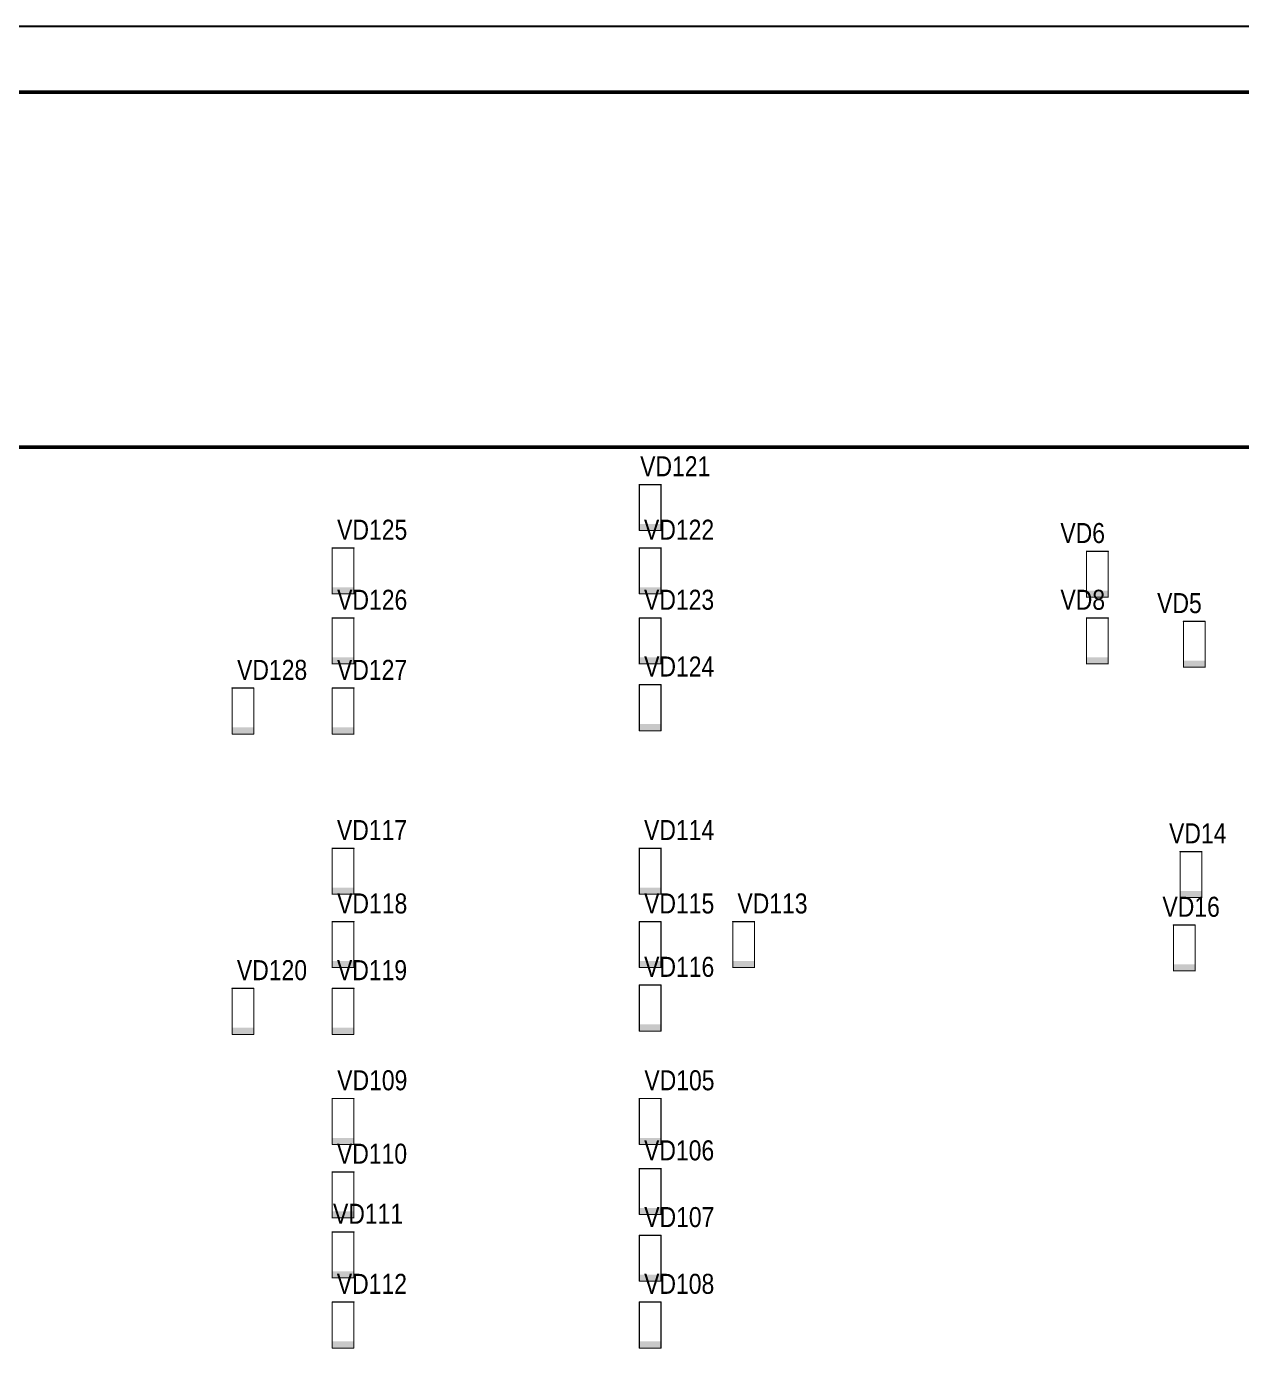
# Model space of a CAD drawing. Header units: millimetres. Extents: x 7140 to 8879, y -16257 to -5062.
# Drawn here: x 7521.9 to 7614.4, y -14629.2 to -14528.5 of the extents above; entities that cross this region are included whole.
import ezdxf

# ---------------------------------------------------------------- set-up
doc = ezdxf.new("R2010")
doc.units = ezdxf.units.MM
for name, color, linetype in [('BottomOverlay', 54, 'Continuous'), ('BottomSolder', 6, 'Continuous'), ('Wire', 6, 'Continuous')]:
    doc.layers.add(name, color=color, linetype=linetype)
doc.layers.add('Gate', color=60, linetype='Continuous', lineweight=35)
doc.styles.get("Standard").update_dxf_attribs({"font": 'ARIALN.TTF', "height": 3.4})

msp = doc.modelspace()

# ---------------------------------------------------------------- linework, layer by layer
at = {"layer": 'BottomOverlay'}
for points, const_width in [([(7570.17318, -14563.4082), (7568.52318, -14563.4082)], 0.1), ([(7568.52318, -14566.9082), (7568.52318, -14563.4082)], 0.08), ([(7570.17318, -14566.9082), (7570.17318, -14563.4082)], 0.08), ([(7570.17318, -14566.9082), (7568.52318, -14566.9082)], 0.08), ([(7546.80521, -14568.2342), (7545.15521, -14568.2342)], 0.1), ([(7545.15521, -14571.7342), (7545.15521, -14568.2342)], 0.08), ([(7546.80521, -14571.7342), (7546.80521, -14568.2342)], 0.08), ([(7570.1732, -14568.2342), (7568.5232, -14568.2342)], 0.1), ([(7568.5232, -14571.7342), (7568.5232, -14568.2342)], 0.08), ([(7570.1732, -14571.7342), (7570.1732, -14568.2342)], 0.08), ([(7604.20918, -14568.4882), (7602.55918, -14568.4882)], 0.1), ([(7602.55918, -14571.9882), (7602.55918, -14568.4882)], 0.08), ([(7604.20918, -14571.9882), (7604.20918, -14568.4882)], 0.08), ([(7546.80521, -14571.7342), (7545.15521, -14571.7342)], 0.08), ([(7570.1732, -14571.7342), (7568.5232, -14571.7342)], 0.08), ([(7604.20918, -14571.9882), (7602.55918, -14571.9882)], 0.08), ([(7546.80518, -14573.5682), (7545.15518, -14573.5682)], 0.1), ([(7545.15518, -14577.0682), (7545.15518, -14573.5682)], 0.08), ([(7546.80518, -14577.0682), (7546.80518, -14573.5682)], 0.08), ([(7570.17317, -14573.5682), (7568.52317, -14573.5682)], 0.1), ([(7568.52317, -14577.0682), (7568.52317, -14573.5682)], 0.08), ([(7570.17317, -14577.0682), (7570.17317, -14573.5682)], 0.08), ([(7604.20918, -14573.5682), (7602.55918, -14573.5682)], 0.1), ([(7602.55918, -14577.0682), (7602.55918, -14573.5682)], 0.08), ([(7604.20918, -14577.0682), (7604.20918, -14573.5682)], 0.08), ([(7611.57518, -14573.8222), (7609.92518, -14573.8222)], 0.1), ([(7609.92518, -14577.3222), (7609.92518, -14573.8222)], 0.08), ([(7611.57518, -14577.3222), (7611.57518, -14573.8222)], 0.08), ([(7546.80518, -14577.0682), (7545.15518, -14577.0682)], 0.08), ([(7570.17317, -14577.0682), (7568.52317, -14577.0682)], 0.08), ([(7604.20918, -14577.0682), (7602.55918, -14577.0682)], 0.08), ([(7611.57518, -14577.3222), (7609.92518, -14577.3222)], 0.08), ([(7539.18518, -14578.9022), (7537.53518, -14578.9022)], 0.1), ([(7537.53518, -14582.4022), (7537.53518, -14578.9022)], 0.08), ([(7539.18518, -14582.4022), (7539.18518, -14578.9022)], 0.08), ([(7546.8052, -14578.9022), (7545.1552, -14578.9022)], 0.1), ([(7545.1552, -14582.4022), (7545.1552, -14578.9022)], 0.08), ([(7546.8052, -14582.4022), (7546.8052, -14578.9022)], 0.08), ([(7570.17314, -14578.6482), (7568.52314, -14578.6482)], 0.1), ([(7568.52314, -14582.1482), (7568.52314, -14578.6482)], 0.08), ([(7570.17314, -14582.1482), (7570.17314, -14578.6482)], 0.08), ([(7539.18518, -14582.4022), (7537.53518, -14582.4022)], 0.08), ([(7546.8052, -14582.4022), (7545.1552, -14582.4022)], 0.08), ([(7570.17314, -14582.1482), (7568.52314, -14582.1482)], 0.08), ([(7546.8052, -14591.0942), (7545.1552, -14591.0942)], 0.1), ([(7545.1552, -14594.5942), (7545.1552, -14591.0942)], 0.08), ([(7546.8052, -14594.5942), (7546.8052, -14591.0942)], 0.08), ([(7570.17319, -14591.0942), (7568.52319, -14591.0942)], 0.1), ([(7568.52319, -14594.5942), (7568.52319, -14591.0942)], 0.08), ([(7570.17319, -14594.5942), (7570.17319, -14591.0942)], 0.08), ([(7611.32118, -14591.3482), (7609.67118, -14591.3482)], 0.1), ([(7609.67118, -14594.8482), (7609.67118, -14591.3482)], 0.08), ([(7611.32118, -14594.8482), (7611.32118, -14591.3482)], 0.08), ([(7546.8052, -14594.5942), (7545.1552, -14594.5942)], 0.08), ([(7570.17319, -14594.5942), (7568.52319, -14594.5942)], 0.08), ([(7611.32118, -14594.8482), (7609.67118, -14594.8482)], 0.08), ([(7546.80517, -14596.6822), (7545.15517, -14596.6822)], 0.1), ([(7545.15517, -14600.1822), (7545.15517, -14596.6822)], 0.08), ([(7546.80517, -14600.1822), (7546.80517, -14596.6822)], 0.08), ([(7570.17316, -14596.6822), (7568.52316, -14596.6822)], 0.1), ([(7568.52316, -14600.1822), (7568.52316, -14596.6822)], 0.08), ([(7570.17316, -14600.1822), (7570.17316, -14596.6822)], 0.08), ([(7577.28518, -14596.6822), (7575.63518, -14596.6822)], 0.1), ([(7575.63518, -14600.1822), (7575.63518, -14596.6822)], 0.08), ([(7577.28518, -14600.1822), (7577.28518, -14596.6822)], 0.08), ([(7610.81318, -14596.9362), (7609.16318, -14596.9362)], 0.1), ([(7609.16318, -14600.4362), (7609.16318, -14596.9362)], 0.08), ([(7610.81318, -14600.4362), (7610.81318, -14596.9362)], 0.08), ([(7546.80517, -14600.1822), (7545.15517, -14600.1822)], 0.08), ([(7570.17316, -14600.1822), (7568.52316, -14600.1822)], 0.08), ([(7577.28518, -14600.1822), (7575.63518, -14600.1822)], 0.08), ([(7610.81318, -14600.4362), (7609.16318, -14600.4362)], 0.08), ([(7570.17318, -14601.5082), (7568.52318, -14601.5082)], 0.1), ([(7568.52318, -14605.0082), (7568.52318, -14601.5082)], 0.08), ([(7570.17318, -14605.0082), (7570.17318, -14601.5082)], 0.08), ([(7539.18518, -14601.7622), (7537.53518, -14601.7622)], 0.1), ([(7537.53518, -14605.2622), (7537.53518, -14601.7622)], 0.08), ([(7539.18518, -14605.2622), (7539.18518, -14601.7622)], 0.08), ([(7546.80519, -14601.7622), (7545.15519, -14601.7622)], 0.1), ([(7545.15519, -14605.2622), (7545.15519, -14601.7622)], 0.08), ([(7546.80519, -14605.2622), (7546.80519, -14601.7622)], 0.08), ([(7539.18518, -14605.2622), (7537.53518, -14605.2622)], 0.08), ([(7546.80519, -14605.2622), (7545.15519, -14605.2622)], 0.08), ([(7570.17318, -14605.0082), (7568.52318, -14605.0082)], 0.08), ([(7546.80518, -14610.1442), (7545.15518, -14610.1442)], 0.1), ([(7545.15518, -14613.6442), (7545.15518, -14610.1442)], 0.08), ([(7546.80518, -14613.6442), (7546.80518, -14610.1442)], 0.08), ([(7570.17315, -14610.1442), (7568.52315, -14610.1442)], 0.1), ([(7568.52315, -14613.6442), (7568.52315, -14610.1442)], 0.08), ([(7570.17315, -14613.6442), (7570.17315, -14610.1442)], 0.08), ([(7546.80518, -14613.6442), (7545.15518, -14613.6442)], 0.08), ([(7570.17315, -14613.6442), (7568.52315, -14613.6442)], 0.08), ([(7570.17322, -14615.4782), (7568.52322, -14615.4782)], 0.1), ([(7568.52322, -14618.9782), (7568.52322, -14615.4782)], 0.08), ([(7570.17322, -14618.9782), (7570.17322, -14615.4782)], 0.08), ([(7546.80515, -14615.7322), (7545.15515, -14615.7322)], 0.1), ([(7545.15515, -14619.2322), (7545.15515, -14615.7322)], 0.08), ([(7546.80515, -14619.2322), (7546.80515, -14615.7322)], 0.08), ([(7546.80515, -14619.2322), (7545.15515, -14619.2322)], 0.08), ([(7570.17322, -14618.9782), (7568.52322, -14618.9782)], 0.08), ([(7546.80522, -14620.3042), (7545.15522, -14620.3042)], 0.1), ([(7545.15522, -14623.8042), (7545.15522, -14620.3042)], 0.08), ([(7546.80522, -14623.8042), (7546.80522, -14620.3042)], 0.08), ([(7570.17319, -14620.5582), (7568.52319, -14620.5582)], 0.1), ([(7568.52319, -14624.0582), (7568.52319, -14620.5582)], 0.08), ([(7570.17319, -14624.0582), (7570.17319, -14620.5582)], 0.08), ([(7546.80522, -14623.8042), (7545.15522, -14623.8042)], 0.08), ([(7570.17319, -14624.0582), (7568.52319, -14624.0582)], 0.08), ([(7546.80519, -14625.6382), (7545.15519, -14625.6382)], 0.1), ([(7545.15519, -14629.1382), (7545.15519, -14625.6382)], 0.08), ([(7546.80519, -14629.1382), (7546.80519, -14625.6382)], 0.08), ([(7570.17316, -14625.6382), (7568.52316, -14625.6382)], 0.1), ([(7568.52316, -14629.1382), (7568.52316, -14625.6382)], 0.08), ([(7570.17316, -14629.1382), (7570.17316, -14625.6382)], 0.08), ([(7546.80519, -14629.1382), (7545.15519, -14629.1382)], 0.08), ([(7570.17316, -14629.1382), (7568.52316, -14629.1382)], 0.08)]:
    msp.add_lwpolyline(points, dxfattribs=dict(at, const_width=const_width))
for points, const_width in [([(7568.54818, -14563.4082, -1), (7568.49818, -14563.4082, -1)], 0.05), ([(7568.54318, -14563.4082, -1), (7568.50318, -14563.4082, -1)], 0.04), ([(7570.19818, -14563.4082, -1), (7570.14818, -14563.4082, -1)], 0.05), ([(7570.19318, -14563.4082, -1), (7570.15318, -14563.4082, -1)], 0.04), ([(7568.54318, -14566.9082, -1), (7568.50318, -14566.9082, -1)], 0.04), ([(7568.54318, -14566.9082, -1), (7568.50318, -14566.9082, -1)], 0.04), ([(7570.19318, -14566.9082, -1), (7570.15318, -14566.9082, -1)], 0.04), ([(7570.19318, -14566.9082, -1), (7570.15318, -14566.9082, -1)], 0.04), ([(7545.18021, -14568.2342, -1), (7545.13021, -14568.2342, -1)], 0.05), ([(7545.17521, -14568.2342, -1), (7545.13521, -14568.2342, -1)], 0.04), ([(7546.83021, -14568.2342, -1), (7546.78021, -14568.2342, -1)], 0.05), ([(7546.82521, -14568.2342, -1), (7546.78521, -14568.2342, -1)], 0.04), ([(7568.5482, -14568.2342, -1), (7568.4982, -14568.2342, -1)], 0.05), ([(7568.5432, -14568.2342, -1), (7568.5032, -14568.2342, -1)], 0.04), ([(7570.1982, -14568.2342, -1), (7570.1482, -14568.2342, -1)], 0.05), ([(7570.1932, -14568.2342, -1), (7570.1532, -14568.2342, -1)], 0.04), ([(7602.58418, -14568.4882, -1), (7602.53418, -14568.4882, -1)], 0.05), ([(7602.57918, -14568.4882, -1), (7602.53918, -14568.4882, -1)], 0.04), ([(7604.23418, -14568.4882, -1), (7604.18418, -14568.4882, -1)], 0.05), ([(7604.22918, -14568.4882, -1), (7604.18918, -14568.4882, -1)], 0.04), ([(7545.17521, -14571.7342, -1), (7545.13521, -14571.7342, -1)], 0.04), ([(7545.17521, -14571.7342, -1), (7545.13521, -14571.7342, -1)], 0.04), ([(7546.82521, -14571.7342, -1), (7546.78521, -14571.7342, -1)], 0.04), ([(7546.82521, -14571.7342, -1), (7546.78521, -14571.7342, -1)], 0.04), ([(7568.5432, -14571.7342, -1), (7568.5032, -14571.7342, -1)], 0.04), ([(7568.5432, -14571.7342, -1), (7568.5032, -14571.7342, -1)], 0.04), ([(7570.1932, -14571.7342, -1), (7570.1532, -14571.7342, -1)], 0.04), ([(7570.1932, -14571.7342, -1), (7570.1532, -14571.7342, -1)], 0.04), ([(7602.57918, -14571.9882, -1), (7602.53918, -14571.9882, -1)], 0.04), ([(7602.57918, -14571.9882, -1), (7602.53918, -14571.9882, -1)], 0.04), ([(7604.22918, -14571.9882, -1), (7604.18918, -14571.9882, -1)], 0.04), ([(7604.22918, -14571.9882, -1), (7604.18918, -14571.9882, -1)], 0.04), ([(7545.18018, -14573.5682, -1), (7545.13018, -14573.5682, -1)], 0.05), ([(7545.17518, -14573.5682, -1), (7545.13518, -14573.5682, -1)], 0.04), ([(7546.83018, -14573.5682, -1), (7546.78018, -14573.5682, -1)], 0.05), ([(7546.82518, -14573.5682, -1), (7546.78518, -14573.5682, -1)], 0.04), ([(7568.54817, -14573.5682, -1), (7568.49817, -14573.5682, -1)], 0.05), ([(7568.54317, -14573.5682, -1), (7568.50317, -14573.5682, -1)], 0.04), ([(7570.19817, -14573.5682, -1), (7570.14817, -14573.5682, -1)], 0.05), ([(7570.19317, -14573.5682, -1), (7570.15317, -14573.5682, -1)], 0.04), ([(7602.58418, -14573.5682, -1), (7602.53418, -14573.5682, -1)], 0.05), ([(7602.57918, -14573.5682, -1), (7602.53918, -14573.5682, -1)], 0.04), ([(7604.23418, -14573.5682, -1), (7604.18418, -14573.5682, -1)], 0.05), ([(7604.22918, -14573.5682, -1), (7604.18918, -14573.5682, -1)], 0.04), ([(7609.95018, -14573.8222, -1), (7609.90018, -14573.8222, -1)], 0.05), ([(7609.94518, -14573.8222, -1), (7609.90518, -14573.8222, -1)], 0.04), ([(7611.60018, -14573.8222, -1), (7611.55018, -14573.8222, -1)], 0.05), ([(7611.59518, -14573.8222, -1), (7611.55518, -14573.8222, -1)], 0.04), ([(7545.17518, -14577.0682, -1), (7545.13518, -14577.0682, -1)], 0.04), ([(7545.17518, -14577.0682, -1), (7545.13518, -14577.0682, -1)], 0.04), ([(7546.82518, -14577.0682, -1), (7546.78518, -14577.0682, -1)], 0.04), ([(7546.82518, -14577.0682, -1), (7546.78518, -14577.0682, -1)], 0.04), ([(7568.54317, -14577.0682, -1), (7568.50317, -14577.0682, -1)], 0.04), ([(7568.54317, -14577.0682, -1), (7568.50317, -14577.0682, -1)], 0.04), ([(7570.19317, -14577.0682, -1), (7570.15317, -14577.0682, -1)], 0.04), ([(7570.19317, -14577.0682, -1), (7570.15317, -14577.0682, -1)], 0.04), ([(7602.57918, -14577.0682, -1), (7602.53918, -14577.0682, -1)], 0.04), ([(7602.57918, -14577.0682, -1), (7602.53918, -14577.0682, -1)], 0.04), ([(7604.22918, -14577.0682, -1), (7604.18918, -14577.0682, -1)], 0.04), ([(7604.22918, -14577.0682, -1), (7604.18918, -14577.0682, -1)], 0.04), ([(7609.94518, -14577.3222, -1), (7609.90518, -14577.3222, -1)], 0.04), ([(7609.94518, -14577.3222, -1), (7609.90518, -14577.3222, -1)], 0.04), ([(7611.59518, -14577.3222, -1), (7611.55518, -14577.3222, -1)], 0.04), ([(7611.59518, -14577.3222, -1), (7611.55518, -14577.3222, -1)], 0.04), ([(7537.56018, -14578.9022, -1), (7537.51018, -14578.9022, -1)], 0.05), ([(7537.55518, -14578.9022, -1), (7537.51518, -14578.9022, -1)], 0.04), ([(7539.21018, -14578.9022, -1), (7539.16018, -14578.9022, -1)], 0.05), ([(7539.20518, -14578.9022, -1), (7539.16518, -14578.9022, -1)], 0.04), ([(7545.1802, -14578.9022, -1), (7545.1302, -14578.9022, -1)], 0.05), ([(7545.1752, -14578.9022, -1), (7545.1352, -14578.9022, -1)], 0.04), ([(7546.8302, -14578.9022, -1), (7546.7802, -14578.9022, -1)], 0.05), ([(7546.8252, -14578.9022, -1), (7546.7852, -14578.9022, -1)], 0.04), ([(7568.54814, -14578.6482, -1), (7568.49814, -14578.6482, -1)], 0.05), ([(7568.54314, -14578.6482, -1), (7568.50314, -14578.6482, -1)], 0.04), ([(7570.19814, -14578.6482, -1), (7570.14814, -14578.6482, -1)], 0.05), ([(7570.19314, -14578.6482, -1), (7570.15314, -14578.6482, -1)], 0.04), ([(7537.55518, -14582.4022, -1), (7537.51518, -14582.4022, -1)], 0.04), ([(7537.55518, -14582.4022, -1), (7537.51518, -14582.4022, -1)], 0.04), ([(7539.20518, -14582.4022, -1), (7539.16518, -14582.4022, -1)], 0.04), ([(7539.20518, -14582.4022, -1), (7539.16518, -14582.4022, -1)], 0.04), ([(7545.1752, -14582.4022, -1), (7545.1352, -14582.4022, -1)], 0.04), ([(7545.1752, -14582.4022, -1), (7545.1352, -14582.4022, -1)], 0.04), ([(7546.8252, -14582.4022, -1), (7546.7852, -14582.4022, -1)], 0.04), ([(7546.8252, -14582.4022, -1), (7546.7852, -14582.4022, -1)], 0.04), ([(7568.54314, -14582.1482, -1), (7568.50314, -14582.1482, -1)], 0.04), ([(7568.54314, -14582.1482, -1), (7568.50314, -14582.1482, -1)], 0.04), ([(7570.19314, -14582.1482, -1), (7570.15314, -14582.1482, -1)], 0.04), ([(7570.19314, -14582.1482, -1), (7570.15314, -14582.1482, -1)], 0.04), ([(7545.1802, -14591.0942, -1), (7545.1302, -14591.0942, -1)], 0.05), ([(7545.1752, -14591.0942, -1), (7545.1352, -14591.0942, -1)], 0.04), ([(7546.8302, -14591.0942, -1), (7546.7802, -14591.0942, -1)], 0.05), ([(7546.8252, -14591.0942, -1), (7546.7852, -14591.0942, -1)], 0.04), ([(7568.54819, -14591.0942, -1), (7568.49819, -14591.0942, -1)], 0.05), ([(7568.54319, -14591.0942, -1), (7568.50319, -14591.0942, -1)], 0.04), ([(7570.19819, -14591.0942, -1), (7570.14819, -14591.0942, -1)], 0.05), ([(7570.19319, -14591.0942, -1), (7570.15319, -14591.0942, -1)], 0.04), ([(7609.69618, -14591.3482, -1), (7609.64618, -14591.3482, -1)], 0.05), ([(7609.69118, -14591.3482, -1), (7609.65118, -14591.3482, -1)], 0.04), ([(7611.34618, -14591.3482, -1), (7611.29618, -14591.3482, -1)], 0.05), ([(7611.34118, -14591.3482, -1), (7611.30118, -14591.3482, -1)], 0.04), ([(7545.1752, -14594.5942, -1), (7545.1352, -14594.5942, -1)], 0.04), ([(7545.1752, -14594.5942, -1), (7545.1352, -14594.5942, -1)], 0.04), ([(7546.8252, -14594.5942, -1), (7546.7852, -14594.5942, -1)], 0.04), ([(7546.8252, -14594.5942, -1), (7546.7852, -14594.5942, -1)], 0.04), ([(7568.54319, -14594.5942, -1), (7568.50319, -14594.5942, -1)], 0.04), ([(7568.54319, -14594.5942, -1), (7568.50319, -14594.5942, -1)], 0.04), ([(7570.19319, -14594.5942, -1), (7570.15319, -14594.5942, -1)], 0.04), ([(7570.19319, -14594.5942, -1), (7570.15319, -14594.5942, -1)], 0.04), ([(7609.69118, -14594.8482, -1), (7609.65118, -14594.8482, -1)], 0.04), ([(7609.69118, -14594.8482, -1), (7609.65118, -14594.8482, -1)], 0.04), ([(7611.34118, -14594.8482, -1), (7611.30118, -14594.8482, -1)], 0.04), ([(7611.34118, -14594.8482, -1), (7611.30118, -14594.8482, -1)], 0.04), ([(7545.18017, -14596.6822, -1), (7545.13017, -14596.6822, -1)], 0.05), ([(7545.17517, -14596.6822, -1), (7545.13517, -14596.6822, -1)], 0.04), ([(7546.83017, -14596.6822, -1), (7546.78017, -14596.6822, -1)], 0.05), ([(7546.82517, -14596.6822, -1), (7546.78517, -14596.6822, -1)], 0.04), ([(7568.54816, -14596.6822, -1), (7568.49816, -14596.6822, -1)], 0.05), ([(7568.54316, -14596.6822, -1), (7568.50316, -14596.6822, -1)], 0.04), ([(7570.19816, -14596.6822, -1), (7570.14816, -14596.6822, -1)], 0.05), ([(7570.19316, -14596.6822, -1), (7570.15316, -14596.6822, -1)], 0.04), ([(7575.66018, -14596.6822, -1), (7575.61018, -14596.6822, -1)], 0.05), ([(7575.65518, -14596.6822, -1), (7575.61518, -14596.6822, -1)], 0.04), ([(7577.31018, -14596.6822, -1), (7577.26018, -14596.6822, -1)], 0.05), ([(7577.30518, -14596.6822, -1), (7577.26518, -14596.6822, -1)], 0.04), ([(7609.18818, -14596.9362, -1), (7609.13818, -14596.9362, -1)], 0.05), ([(7609.18318, -14596.9362, -1), (7609.14318, -14596.9362, -1)], 0.04), ([(7610.83818, -14596.9362, -1), (7610.78818, -14596.9362, -1)], 0.05), ([(7610.83318, -14596.9362, -1), (7610.79318, -14596.9362, -1)], 0.04), ([(7545.17517, -14600.1822, -1), (7545.13517, -14600.1822, -1)], 0.04), ([(7545.17517, -14600.1822, -1), (7545.13517, -14600.1822, -1)], 0.04), ([(7546.82517, -14600.1822, -1), (7546.78517, -14600.1822, -1)], 0.04), ([(7546.82517, -14600.1822, -1), (7546.78517, -14600.1822, -1)], 0.04), ([(7568.54316, -14600.1822, -1), (7568.50316, -14600.1822, -1)], 0.04), ([(7568.54316, -14600.1822, -1), (7568.50316, -14600.1822, -1)], 0.04), ([(7570.19316, -14600.1822, -1), (7570.15316, -14600.1822, -1)], 0.04), ([(7570.19316, -14600.1822, -1), (7570.15316, -14600.1822, -1)], 0.04), ([(7575.65518, -14600.1822, -1), (7575.61518, -14600.1822, -1)], 0.04), ([(7575.65518, -14600.1822, -1), (7575.61518, -14600.1822, -1)], 0.04), ([(7577.30518, -14600.1822, -1), (7577.26518, -14600.1822, -1)], 0.04), ([(7577.30518, -14600.1822, -1), (7577.26518, -14600.1822, -1)], 0.04), ([(7609.18318, -14600.4362, -1), (7609.14318, -14600.4362, -1)], 0.04), ([(7609.18318, -14600.4362, -1), (7609.14318, -14600.4362, -1)], 0.04), ([(7610.83318, -14600.4362, -1), (7610.79318, -14600.4362, -1)], 0.04), ([(7610.83318, -14600.4362, -1), (7610.79318, -14600.4362, -1)], 0.04), ([(7568.54818, -14601.5082, -1), (7568.49818, -14601.5082, -1)], 0.05), ([(7568.54318, -14601.5082, -1), (7568.50318, -14601.5082, -1)], 0.04), ([(7570.19818, -14601.5082, -1), (7570.14818, -14601.5082, -1)], 0.05), ([(7570.19318, -14601.5082, -1), (7570.15318, -14601.5082, -1)], 0.04), ([(7537.56018, -14601.7622, -1), (7537.51018, -14601.7622, -1)], 0.05), ([(7537.55518, -14601.7622, -1), (7537.51518, -14601.7622, -1)], 0.04), ([(7539.21018, -14601.7622, -1), (7539.16018, -14601.7622, -1)], 0.05), ([(7539.20518, -14601.7622, -1), (7539.16518, -14601.7622, -1)], 0.04), ([(7545.18019, -14601.7622, -1), (7545.13019, -14601.7622, -1)], 0.05), ([(7545.17519, -14601.7622, -1), (7545.13519, -14601.7622, -1)], 0.04), ([(7546.83019, -14601.7622, -1), (7546.78019, -14601.7622, -1)], 0.05), ([(7546.82519, -14601.7622, -1), (7546.78519, -14601.7622, -1)], 0.04), ([(7537.55518, -14605.2622, -1), (7537.51518, -14605.2622, -1)], 0.04), ([(7537.55518, -14605.2622, -1), (7537.51518, -14605.2622, -1)], 0.04), ([(7539.20518, -14605.2622, -1), (7539.16518, -14605.2622, -1)], 0.04), ([(7539.20518, -14605.2622, -1), (7539.16518, -14605.2622, -1)], 0.04), ([(7545.17519, -14605.2622, -1), (7545.13519, -14605.2622, -1)], 0.04), ([(7545.17519, -14605.2622, -1), (7545.13519, -14605.2622, -1)], 0.04), ([(7546.82519, -14605.2622, -1), (7546.78519, -14605.2622, -1)], 0.04), ([(7546.82519, -14605.2622, -1), (7546.78519, -14605.2622, -1)], 0.04), ([(7568.54318, -14605.0082, -1), (7568.50318, -14605.0082, -1)], 0.04), ([(7568.54318, -14605.0082, -1), (7568.50318, -14605.0082, -1)], 0.04), ([(7570.19318, -14605.0082, -1), (7570.15318, -14605.0082, -1)], 0.04), ([(7570.19318, -14605.0082, -1), (7570.15318, -14605.0082, -1)], 0.04), ([(7545.18018, -14610.1442, -1), (7545.13018, -14610.1442, -1)], 0.05), ([(7545.17518, -14610.1442, -1), (7545.13518, -14610.1442, -1)], 0.04), ([(7546.83018, -14610.1442, -1), (7546.78018, -14610.1442, -1)], 0.05), ([(7546.82518, -14610.1442, -1), (7546.78518, -14610.1442, -1)], 0.04), ([(7568.54815, -14610.1442, -1), (7568.49815, -14610.1442, -1)], 0.05), ([(7568.54315, -14610.1442, -1), (7568.50315, -14610.1442, -1)], 0.04), ([(7570.19815, -14610.1442, -1), (7570.14815, -14610.1442, -1)], 0.05), ([(7570.19315, -14610.1442, -1), (7570.15315, -14610.1442, -1)], 0.04), ([(7545.17518, -14613.6442, -1), (7545.13518, -14613.6442, -1)], 0.04), ([(7545.17518, -14613.6442, -1), (7545.13518, -14613.6442, -1)], 0.04), ([(7546.82518, -14613.6442, -1), (7546.78518, -14613.6442, -1)], 0.04), ([(7546.82518, -14613.6442, -1), (7546.78518, -14613.6442, -1)], 0.04), ([(7568.54315, -14613.6442, -1), (7568.50315, -14613.6442, -1)], 0.04), ([(7568.54315, -14613.6442, -1), (7568.50315, -14613.6442, -1)], 0.04), ([(7570.19315, -14613.6442, -1), (7570.15315, -14613.6442, -1)], 0.04), ([(7570.19315, -14613.6442, -1), (7570.15315, -14613.6442, -1)], 0.04), ([(7568.54822, -14615.4782, -1), (7568.49822, -14615.4782, -1)], 0.05), ([(7568.54322, -14615.4782, -1), (7568.50322, -14615.4782, -1)], 0.04), ([(7570.19822, -14615.4782, -1), (7570.14822, -14615.4782, -1)], 0.05), ([(7570.19322, -14615.4782, -1), (7570.15322, -14615.4782, -1)], 0.04), ([(7545.18015, -14615.7322, -1), (7545.13015, -14615.7322, -1)], 0.05), ([(7545.17515, -14615.7322, -1), (7545.13515, -14615.7322, -1)], 0.04), ([(7546.83015, -14615.7322, -1), (7546.78015, -14615.7322, -1)], 0.05), ([(7546.82515, -14615.7322, -1), (7546.78515, -14615.7322, -1)], 0.04), ([(7545.17515, -14619.2322, -1), (7545.13515, -14619.2322, -1)], 0.04), ([(7545.17515, -14619.2322, -1), (7545.13515, -14619.2322, -1)], 0.04), ([(7546.82515, -14619.2322, -1), (7546.78515, -14619.2322, -1)], 0.04), ([(7546.82515, -14619.2322, -1), (7546.78515, -14619.2322, -1)], 0.04), ([(7568.54322, -14618.9782, -1), (7568.50322, -14618.9782, -1)], 0.04), ([(7568.54322, -14618.9782, -1), (7568.50322, -14618.9782, -1)], 0.04), ([(7570.19322, -14618.9782, -1), (7570.15322, -14618.9782, -1)], 0.04), ([(7570.19322, -14618.9782, -1), (7570.15322, -14618.9782, -1)], 0.04), ([(7545.18022, -14620.3042, -1), (7545.13022, -14620.3042, -1)], 0.05), ([(7545.17522, -14620.3042, -1), (7545.13522, -14620.3042, -1)], 0.04), ([(7546.83022, -14620.3042, -1), (7546.78022, -14620.3042, -1)], 0.05), ([(7546.82522, -14620.3042, -1), (7546.78522, -14620.3042, -1)], 0.04), ([(7568.54819, -14620.5582, -1), (7568.49819, -14620.5582, -1)], 0.05), ([(7568.54319, -14620.5582, -1), (7568.50319, -14620.5582, -1)], 0.04), ([(7570.19819, -14620.5582, -1), (7570.14819, -14620.5582, -1)], 0.05), ([(7570.19319, -14620.5582, -1), (7570.15319, -14620.5582, -1)], 0.04), ([(7545.17522, -14623.8042, -1), (7545.13522, -14623.8042, -1)], 0.04), ([(7545.17522, -14623.8042, -1), (7545.13522, -14623.8042, -1)], 0.04), ([(7546.82522, -14623.8042, -1), (7546.78522, -14623.8042, -1)], 0.04), ([(7546.82522, -14623.8042, -1), (7546.78522, -14623.8042, -1)], 0.04), ([(7568.54319, -14624.0582, -1), (7568.50319, -14624.0582, -1)], 0.04), ([(7568.54319, -14624.0582, -1), (7568.50319, -14624.0582, -1)], 0.04), ([(7570.19319, -14624.0582, -1), (7570.15319, -14624.0582, -1)], 0.04), ([(7570.19319, -14624.0582, -1), (7570.15319, -14624.0582, -1)], 0.04), ([(7545.18019, -14625.6382, -1), (7545.13019, -14625.6382, -1)], 0.05), ([(7545.17519, -14625.6382, -1), (7545.13519, -14625.6382, -1)], 0.04), ([(7546.83019, -14625.6382, -1), (7546.78019, -14625.6382, -1)], 0.05), ([(7546.82519, -14625.6382, -1), (7546.78519, -14625.6382, -1)], 0.04), ([(7568.54816, -14625.6382, -1), (7568.49816, -14625.6382, -1)], 0.05), ([(7568.54316, -14625.6382, -1), (7568.50316, -14625.6382, -1)], 0.04), ([(7570.19816, -14625.6382, -1), (7570.14816, -14625.6382, -1)], 0.05), ([(7570.19316, -14625.6382, -1), (7570.15316, -14625.6382, -1)], 0.04), ([(7545.17519, -14629.1382, -1), (7545.13519, -14629.1382, -1)], 0.04), ([(7545.17519, -14629.1382, -1), (7545.13519, -14629.1382, -1)], 0.04), ([(7546.82519, -14629.1382, -1), (7546.78519, -14629.1382, -1)], 0.04), ([(7546.82519, -14629.1382, -1), (7546.78519, -14629.1382, -1)], 0.04), ([(7568.54316, -14629.1382, -1), (7568.50316, -14629.1382, -1)], 0.04), ([(7568.54316, -14629.1382, -1), (7568.50316, -14629.1382, -1)], 0.04), ([(7570.19316, -14629.1382, -1), (7570.15316, -14629.1382, -1)], 0.04), ([(7570.19316, -14629.1382, -1), (7570.15316, -14629.1382, -1)], 0.04)]:
    msp.add_lwpolyline(points, format="xyb", close=True, dxfattribs=dict(at, const_width=const_width))
for points in [[(7570.17318, -14566.40818), (7570.17318, -14566.90818), (7568.52318, -14566.40818), (7568.52318, -14566.90818)], [(7546.80521, -14571.23418), (7546.80521, -14571.73418), (7545.15521, -14571.23418), (7545.15521, -14571.73418)], [(7570.1732, -14571.23418), (7570.1732, -14571.73418), (7568.5232, -14571.23418), (7568.5232, -14571.73418)], [(7604.20918, -14571.48818), (7604.20918, -14571.98818), (7602.55918, -14571.48818), (7602.55918, -14571.98818)], [(7546.80518, -14576.56818), (7546.80518, -14577.06818), (7545.15518, -14576.56818), (7545.15518, -14577.06818)], [(7570.17317, -14576.56818), (7570.17317, -14577.06818), (7568.52317, -14576.56818), (7568.52317, -14577.06818)], [(7604.20918, -14576.56818), (7604.20918, -14577.06818), (7602.55918, -14576.56818), (7602.55918, -14577.06818)], [(7611.57518, -14576.82218), (7611.57518, -14577.32218), (7609.92518, -14576.82218), (7609.92518, -14577.32218)], [(7539.18518, -14581.90218), (7539.18518, -14582.40218), (7537.53518, -14581.90218), (7537.53518, -14582.40218)], [(7546.8052, -14581.90218), (7546.8052, -14582.40218), (7545.1552, -14581.90218), (7545.1552, -14582.40218)], [(7570.17314, -14581.64818), (7570.17314, -14582.14818), (7568.52314, -14581.64818), (7568.52314, -14582.14818)], [(7546.8052, -14594.09418), (7546.8052, -14594.59418), (7545.1552, -14594.09418), (7545.1552, -14594.59418)], [(7570.17319, -14594.09418), (7570.17319, -14594.59418), (7568.52319, -14594.09418), (7568.52319, -14594.59418)], [(7611.32118, -14594.34818), (7611.32118, -14594.84818), (7609.67118, -14594.34818), (7609.67118, -14594.84818)], [(7546.80517, -14599.68218), (7546.80517, -14600.18218), (7545.15517, -14599.68218), (7545.15517, -14600.18218)], [(7570.17316, -14599.68218), (7570.17316, -14600.18218), (7568.52316, -14599.68218), (7568.52316, -14600.18218)], [(7577.28518, -14599.68218), (7577.28518, -14600.18218), (7575.63518, -14599.68218), (7575.63518, -14600.18218)], [(7610.81318, -14599.93618), (7610.81318, -14600.43618), (7609.16318, -14599.93618), (7609.16318, -14600.43618)], [(7570.17318, -14604.50818), (7570.17318, -14605.00818), (7568.52318, -14604.50818), (7568.52318, -14605.00818)], [(7539.18518, -14604.76218), (7539.18518, -14605.26218), (7537.53518, -14604.76218), (7537.53518, -14605.26218)], [(7546.80519, -14604.76218), (7546.80519, -14605.26218), (7545.15519, -14604.76218), (7545.15519, -14605.26218)], [(7546.80518, -14613.14418), (7546.80518, -14613.64418), (7545.15518, -14613.14418), (7545.15518, -14613.64418)], [(7570.17315, -14613.14418), (7570.17315, -14613.64418), (7568.52315, -14613.14418), (7568.52315, -14613.64418)], [(7570.17322, -14618.47818), (7570.17322, -14618.97818), (7568.52322, -14618.47818), (7568.52322, -14618.97818)], [(7546.80515, -14618.73218), (7546.80515, -14619.23218), (7545.15515, -14618.73218), (7545.15515, -14619.23218)], [(7546.80522, -14623.30418), (7546.80522, -14623.80418), (7545.15522, -14623.30418), (7545.15522, -14623.80418)], [(7570.17319, -14623.55818), (7570.17319, -14624.05818), (7568.52319, -14623.55818), (7568.52319, -14624.05818)], [(7546.80519, -14628.63818), (7546.80519, -14629.13818), (7545.15519, -14628.63818), (7545.15519, -14629.13818)], [(7570.17316, -14628.63818), (7570.17316, -14629.13818), (7568.52316, -14628.63818), (7568.52316, -14629.13818)]]:
    msp.add_solid(points, dxfattribs=at)
at = {"layer": 'BottomSolder', "lineweight": 50}
msp.add_line((7671.2932, -14560.5602), (7436.39071, -14560.5602), dxfattribs=at)
at = {"layer": 'Gate', "color": 0, "lineweight": 50}
msp.add_line((7728.57977, -14533.53316), (7159.57875, -14533.53316), dxfattribs=at)
at = {"layer": 'Wire', "color": 0}
msp.add_line((7733.57154, -14528.54044), (7139.585, -14528.54044), dxfattribs=at)

# ---------------------------------------------------------------- texts
at = {"layer": 'BottomOverlay'}
for s, p in [('VD121', (7568.58775, -14562.7836)), ('VD125', (7545.52793, -14567.6096)), ('VD122', (7568.87972, -14567.6096)), ('VD6', (7600.56495, -14567.8636)), ('VD126', (7545.52877, -14572.9436)), ('VD123', (7568.88322, -14572.9436)), ('VD8', (7600.57039, -14572.9436)), ('VD5', (7607.93008, -14573.1976)), ('VD128', (7537.91421, -14578.2776)), ('VD127', (7545.51777, -14578.2776)), ('VD124', (7568.8903, -14578.0236)), ('VD117', (7545.51143, -14590.4696)), ('VD114', (7568.88401, -14590.4696)), ('VD14', (7608.8355, -14590.7236)), ('VD118', (7545.52787, -14596.0576)), ('VD115', (7568.88959, -14596.0576)), ('VD113', (7575.98889, -14596.0576)), ('VD16', (7608.33394, -14596.3116)), ('VD116', (7568.89044, -14600.8836)), ('VD120', (7537.90085, -14601.1376)), ('VD119', (7545.51583, -14601.1376)), ('VD109', (7545.53489, -14609.5196)), ('VD105', (7568.90866, -14609.5196)), ('VD110', (7545.51449, -14615.1076)), ('VD106', (7568.88415, -14614.8536)), ('VD111', (7545.21345, -14619.6796)), ('VD107', (7568.8985, -14619.9336)), ('VD112', (7545.50537, -14625.0136)), ('VD108', (7568.88953, -14625.0136))]:
    msp.add_text(s, height=1.524, dxfattribs=at).set_placement(p)

doc.saveas('drawing.dxf')
